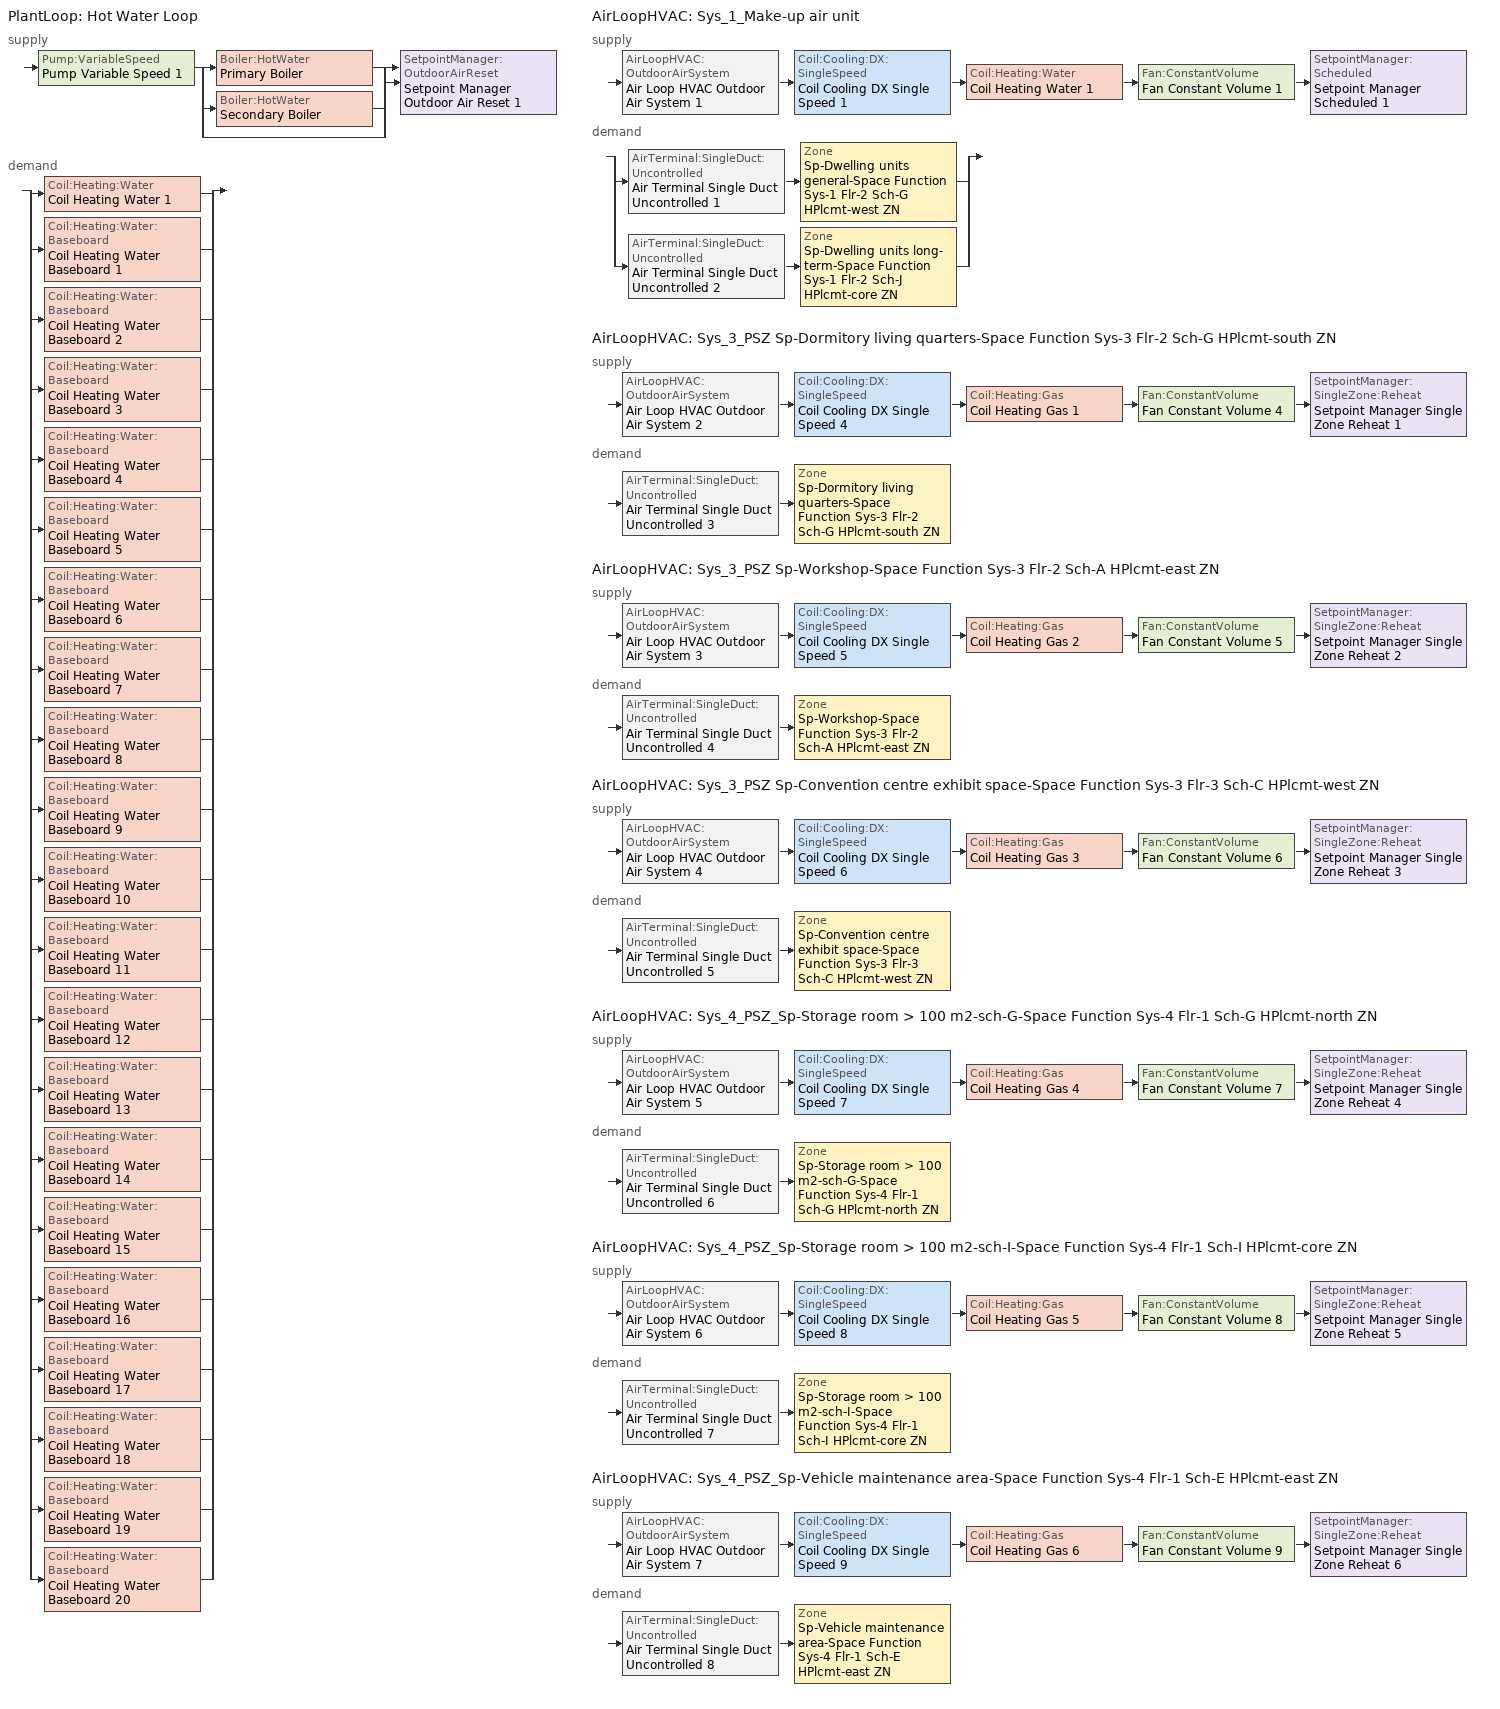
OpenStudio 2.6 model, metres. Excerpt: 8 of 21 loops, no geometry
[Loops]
PlantLoop 'Hot Water Loop'
 supply: Pump:VariableSpeed 'Pump Variable Speed 1' > split
  | Boiler:HotWater 'Primary Boiler'
  | Boiler:HotWater 'Secondary Boiler'
  | bypass
  join > SetpointManager:OutdoorAirReset 'Setpoint Manager Outdoor Air Reset 1'
 demand: split
  | Coil:Heating:Water 'Coil Heating Water 1'
  | Coil:Heating:Water:Baseboard 'Coil Heating Water Baseboard 1'
  | Coil:Heating:Water:Baseboard 'Coil Heating Water Baseboard 2'
  | Coil:Heating:Water:Baseboard 'Coil Heating Water Baseboard 3'
  | Coil:Heating:Water:Baseboard 'Coil Heating Water Baseboard 4'
  | Coil:Heating:Water:Baseboard 'Coil Heating Water Baseboard 5'
  | Coil:Heating:Water:Baseboard 'Coil Heating Water Baseboard 6'
  | Coil:Heating:Water:Baseboard 'Coil Heating Water Baseboard 7'
  | Coil:Heating:Water:Baseboard 'Coil Heating Water Baseboard 8'
  | Coil:Heating:Water:Baseboard 'Coil Heating Water Baseboard 9'
  | Coil:Heating:Water:Baseboard 'Coil Heating Water Baseboard 10'
  | Coil:Heating:Water:Baseboard 'Coil Heating Water Baseboard 11'
  | Coil:Heating:Water:Baseboard 'Coil Heating Water Baseboard 12'
  | Coil:Heating:Water:Baseboard 'Coil Heating Water Baseboard 13'
  | Coil:Heating:Water:Baseboard 'Coil Heating Water Baseboard 14'
  | Coil:Heating:Water:Baseboard 'Coil Heating Water Baseboard 15'
  | Coil:Heating:Water:Baseboard 'Coil Heating Water Baseboard 16'
  | Coil:Heating:Water:Baseboard 'Coil Heating Water Baseboard 17'
  | Coil:Heating:Water:Baseboard 'Coil Heating Water Baseboard 18'
  | Coil:Heating:Water:Baseboard 'Coil Heating Water Baseboard 19'
  | Coil:Heating:Water:Baseboard 'Coil Heating Water Baseboard 20'
AirLoopHVAC 'Sys_1_Make-up air unit'
 supply: AirLoopHVAC:OutdoorAirSystem 'Air Loop HVAC Outdoor Air System 1' > Coil:Cooling:DX:SingleSpeed 'Coil Cooling DX Single Speed 1' > Coil:Heating:Water 'Coil Heating Water 1' > Fan:ConstantVolume 'Fan Constant Volume 1' > SetpointManager:Scheduled 'Setpoint Manager Scheduled 1'
 demand: split
  | AirTerminal:SingleDuct:Uncontrolled 'Air Terminal Single Duct Uncontrolled 1' > Zone 'Sp-Dwelling units general-Space Function Sys-1 Flr-2 Sch-G HPlcmt-west ZN'
  | AirTerminal:SingleDuct:Uncontrolled 'Air Terminal Single Duct Uncontrolled 2' > Zone 'Sp-Dwelling units long-term-Space Function Sys-1 Flr-2 Sch-J HPlcmt-core ZN'
AirLoopHVAC 'Sys_3_PSZ Sp-Dormitory living quarters-Space Function Sys-3 Flr-2 Sch-G HPlcmt-south ZN'
 supply: AirLoopHVAC:OutdoorAirSystem 'Air Loop HVAC Outdoor Air System 2' > Coil:Cooling:DX:SingleSpeed 'Coil Cooling DX Single Speed 4' > Coil:Heating:Gas 'Coil Heating Gas 1' > Fan:ConstantVolume 'Fan Constant Volume 4' > SetpointManager:SingleZone:Reheat 'Setpoint Manager Single Zone Reheat 1'
 demand: AirTerminal:SingleDuct:Uncontrolled 'Air Terminal Single Duct Uncontrolled 3' > Zone 'Sp-Dormitory living quarters-Space Function Sys-3 Flr-2 Sch-G HPlcmt-south ZN'
AirLoopHVAC 'Sys_3_PSZ Sp-Workshop-Space Function Sys-3 Flr-2 Sch-A HPlcmt-east ZN'
 supply: AirLoopHVAC:OutdoorAirSystem 'Air Loop HVAC Outdoor Air System 3' > Coil:Cooling:DX:SingleSpeed 'Coil Cooling DX Single Speed 5' > Coil:Heating:Gas 'Coil Heating Gas 2' > Fan:ConstantVolume 'Fan Constant Volume 5' > SetpointManager:SingleZone:Reheat 'Setpoint Manager Single Zone Reheat 2'
 demand: AirTerminal:SingleDuct:Uncontrolled 'Air Terminal Single Duct Uncontrolled 4' > Zone 'Sp-Workshop-Space Function Sys-3 Flr-2 Sch-A HPlcmt-east ZN'
AirLoopHVAC 'Sys_3_PSZ Sp-Convention centre exhibit space-Space Function Sys-3 Flr-3 Sch-C HPlcmt-west ZN'
 supply: AirLoopHVAC:OutdoorAirSystem 'Air Loop HVAC Outdoor Air System 4' > Coil:Cooling:DX:SingleSpeed 'Coil Cooling DX Single Speed 6' > Coil:Heating:Gas 'Coil Heating Gas 3' > Fan:ConstantVolume 'Fan Constant Volume 6' > SetpointManager:SingleZone:Reheat 'Setpoint Manager Single Zone Reheat 3'
 demand: AirTerminal:SingleDuct:Uncontrolled 'Air Terminal Single Duct Uncontrolled 5' > Zone 'Sp-Convention centre exhibit space-Space Function Sys-3 Flr-3 Sch-C HPlcmt-west ZN'
AirLoopHVAC 'Sys_4_PSZ_Sp-Storage room > 100 m2-sch-G-Space Function Sys-4 Flr-1 Sch-G HPlcmt-north ZN'
 supply: AirLoopHVAC:OutdoorAirSystem 'Air Loop HVAC Outdoor Air System 5' > Coil:Cooling:DX:SingleSpeed 'Coil Cooling DX Single Speed 7' > Coil:Heating:Gas 'Coil Heating Gas 4' > Fan:ConstantVolume 'Fan Constant Volume 7' > SetpointManager:SingleZone:Reheat 'Setpoint Manager Single Zone Reheat 4'
 demand: AirTerminal:SingleDuct:Uncontrolled 'Air Terminal Single Duct Uncontrolled 6' > Zone 'Sp-Storage room > 100 m2-sch-G-Space Function Sys-4 Flr-1 Sch-G HPlcmt-north ZN'
AirLoopHVAC 'Sys_4_PSZ_Sp-Storage room > 100 m2-sch-I-Space Function Sys-4 Flr-1 Sch-I HPlcmt-core ZN'
 supply: AirLoopHVAC:OutdoorAirSystem 'Air Loop HVAC Outdoor Air System 6' > Coil:Cooling:DX:SingleSpeed 'Coil Cooling DX Single Speed 8' > Coil:Heating:Gas 'Coil Heating Gas 5' > Fan:ConstantVolume 'Fan Constant Volume 8' > SetpointManager:SingleZone:Reheat 'Setpoint Manager Single Zone Reheat 5'
 demand: AirTerminal:SingleDuct:Uncontrolled 'Air Terminal Single Duct Uncontrolled 7' > Zone 'Sp-Storage room > 100 m2-sch-I-Space Function Sys-4 Flr-1 Sch-I HPlcmt-core ZN'
AirLoopHVAC 'Sys_4_PSZ_Sp-Vehicle maintenance area-Space Function Sys-4 Flr-1 Sch-E HPlcmt-east ZN'
 supply: AirLoopHVAC:OutdoorAirSystem 'Air Loop HVAC Outdoor Air System 7' > Coil:Cooling:DX:SingleSpeed 'Coil Cooling DX Single Speed 9' > Coil:Heating:Gas 'Coil Heating Gas 6' > Fan:ConstantVolume 'Fan Constant Volume 9' > SetpointManager:SingleZone:Reheat 'Setpoint Manager Single Zone Reheat 6'
 demand: AirTerminal:SingleDuct:Uncontrolled 'Air Terminal Single Duct Uncontrolled 8' > Zone 'Sp-Vehicle maintenance area-Space Function Sys-4 Flr-1 Sch-E HPlcmt-east ZN'
[Sizing:Zone] Zone Cooling Design Supply Air Temperature Input Method=SupplyAirTemperature; Zone Cooling Design Supply Air Temperature {C}=13; Zone Cooling Design Supply Air Temperature Difference {deltaC}=11.11; Zone Heating Design Supply Air Temperature Input Method=SupplyAirTemperature; Zone Heating Design Supply Air Temperature {C}=43; Zone Heating Design Supply Air Temperature Difference {deltaC}=11.11; Zone Cooling Design Supply Air Humidity Ratio {kg-H2O/kg-air}=0.0085; Zone Heating Design Supply Air Humidity Ratio {kg-H2O/kg-air}=0.008; Zone Heating Sizing Factor=1.3; Zone Cooling Sizing Factor=1.1; Cooling Design Air Flow Method=DesignDay; Heating Design Air Flow Method=DesignDay; Account for Dedicated Outdoor Air System=No; Dedicated Outdoor Air System Control Strategy=NeutralSupplyAir; Dedicated Outdoor Air Low Setpoint Temperature for Design {C}=autosize; Dedicated Outdoor Air High Setpoint Temperature for Design {C}=autosize
Sp-Dwelling units general-Space Function Sys-1 Flr-2 Sch-G HPlcmt-west ZN; Sp-Dwelling units long-term-Space Function Sys-1 Flr-2 Sch-J HPlcmt-core ZN; Sp-Dormitory living quarters-Space Function Sys-3 Flr-2 Sch-G HPlcmt-south ZN; Sp-Workshop-Space Function Sys-3 Flr-2 Sch-A HPlcmt-east ZN; Sp-Convention centre exhibit space-Space Function Sys-3 Flr-3 Sch-C HPlcmt-west ZN; Sp-Storage room > 100 m2-sch-G-Space Function Sys-4 Flr-1 Sch-G HPlcmt-north ZN; Sp-Storage room > 100 m2-sch-I-Space Function Sys-4 Flr-1 Sch-I HPlcmt-core ZN; Sp-Vehicle maintenance area-Space Function Sys-4 Flr-1 Sch-E HPlcmt-east ZN
[Zone equipment]
Sp-Dwelling units general-Space Function Sys-1 Flr-2 Sch-G HPlcmt-west ZN: Sp-Dwelling units general-Space Function Sys-1 Flr-2 Sch-G HPlcmt-west ZN PTAC, Zone HVAC Baseboard Convective Water 1, Air Terminal Single Duct Uncontrolled 1
Sp-Dwelling units long-term-Space Function Sys-1 Flr-2 Sch-J HPlcmt-core ZN: Sp-Dwelling units long-term-Space Function Sys-1 Flr-2 Sch-J HPlcmt-core ZN PTAC, Zone HVAC Baseboard Convective Water 2, Air Terminal Single Duct Uncontrolled 2
Sp-Dormitory living quarters-Space Function Sys-3 Flr-2 Sch-G HPlcmt-south ZN: Air Terminal Single Duct Uncontrolled 3, Zone HVAC Baseboard Convective Water 3
Sp-Workshop-Space Function Sys-3 Flr-2 Sch-A HPlcmt-east ZN: Air Terminal Single Duct Uncontrolled 4, Zone HVAC Baseboard Convective Water 4
Sp-Convention centre exhibit space-Space Function Sys-3 Flr-3 Sch-C HPlcmt-west ZN: Air Terminal Single Duct Uncontrolled 5, Zone HVAC Baseboard Convective Water 5
Sp-Storage room > 100 m2-sch-G-Space Function Sys-4 Flr-1 Sch-G HPlcmt-north ZN: Air Terminal Single Duct Uncontrolled 6, Zone HVAC Baseboard Convective Water 6
Sp-Storage room > 100 m2-sch-I-Space Function Sys-4 Flr-1 Sch-I HPlcmt-core ZN: Air Terminal Single Duct Uncontrolled 7, Zone HVAC Baseboard Convective Water 7
Sp-Vehicle maintenance area-Space Function Sys-4 Flr-1 Sch-E HPlcmt-east ZN: Air Terminal Single Duct Uncontrolled 8, Zone HVAC Baseboard Convective Water 8
[PlantLoop]
Hot Water Loop: Fluid Type=Water; Glycol Concentration=0; Plant Loop Volume {m3}=Autocalculate; Load Distribution Scheme=Optimal
[Sizing:Plant]
Hot Water Loop: Loop Type=Heating; Design Loop Exit Temperature {C}=82; Loop Design Temperature Difference {deltaC}=16; Sizing Option=NonCoincident; Zone Timesteps in Averaging Window=1; Coincident Sizing Factor Mode=None
[Pump:VariableSpeed]
Pump Variable Speed 1: Pump Control Type=Intermittent; Skin Loss Radiative Fraction=0.5; Design Power Sizing Method=PowerPerFlowPerPressure; Design Electric Power per Unit Flow Rate {W/(m3/s)}=348701.1; Design Shaft Power per Unit Flow Rate per Unit Head {W-s/m3-Pa}=1.28205; Design Minimum Flow Rate Fraction=0
[Boiler:HotWater] Fuel Type=NaturalGas; Water Outlet Upper Temperature Limit {C}=99; Boiler Flow Mode=ConstantFlow; Parasitic Electric Load {W}=0; Sizing Factor=1
Primary Boiler; Secondary Boiler
[SetpointManager:OutdoorAirReset]
Setpoint Manager Outdoor Air Reset 1: Control Variable=Temperature; Setpoint at Outdoor Low Temperature {C}=82; Outdoor Low Temperature {C}=-16; Setpoint at Outdoor High Temperature {C}=60; Outdoor High Temperature {C}=0
[AirLoopHVAC] Availability Schedule=Always On Discrete; Design Supply Air Flow Rate {m3/s}=AutoSize
Sys_1_Make-up air unit; Sys_3_PSZ Sp-Dormitory living quarters-Space Function Sys-3 Flr-2 Sch-G HPlcmt-south ZN; Sys_3_PSZ Sp-Workshop-Space Function Sys-3 Flr-2 Sch-A HPlcmt-east ZN; Sys_3_PSZ Sp-Convention centre exhibit space-Space Function Sys-3 Flr-3 Sch-C HPlcmt-west ZN; Sys_4_PSZ_Sp-Storage room > 100 m2-sch-G-Space Function Sys-4 Flr-1 Sch-G HPlcmt-north ZN; Sys_4_PSZ_Sp-Storage room > 100 m2-sch-I-Space Function Sys-4 Flr-1 Sch-I HPlcmt-core ZN; Sys_4_PSZ_Sp-Vehicle maintenance area-Space Function Sys-4 Flr-1 Sch-E HPlcmt-east ZN
[Sizing:System] Design Outdoor Air Flow Rate {m3/s}=Autosize; Minimum System Air Flow Ratio=1; Preheat Design Temperature {C}=7; Preheat Design Humidity Ratio {kg-H2O/kg-Air}=0.008; Precool Design Temperature {C}=13; Precool Design Humidity Ratio {kg-H2O/kg-Air}=0.008; Central Cooling Design Supply Air Temperature {C}=13; Central Heating Design Supply Air Temperature {C}=43; Sizing Option=NonCoincident; Central Cooling Design Supply Air Humidity Ratio {kg-H2O/kg-Air}=0.0085; Central Heating Design Supply Air Humidity Ratio {kg-H2O/kg-Air}=0.008; Cooling Design Air Flow Method=DesignDay; Cooling Design Air Flow Rate {m3/s}=0; Heating Design Air Flow Method=DesignDay; Heating Design Air Flow Rate {m3/s}=0; System Outdoor Air Method=ZoneSum; Zone Maximum Outdoor Air Fraction=1; Cooling Supply Air Flow Rate Per Floor Area {m3/s-m2}=0.00996765; Cooling Fraction of Autosized Cooling Supply Air Flow Rate=1; Cooling Supply Air Flow Rate Per Unit Cooling Capacity {m3/s-W}=3.94755e-05; Heating Supply Air Flow Rate Per Floor Area {m3/s-m2}=0.00996765; Heating Fraction of Autosized Heating Supply Air Flow Rate=1; Heating Fraction of Autosized Cooling Supply Air Flow Rate=1; Heating Supply Air Flow Rate Per Unit Heating Capacity {m3/s-W}=3.15882e-05; Cooling Design Capacity Method=CoolingDesignCapacity; Cooling Design Capacity {W}=autosize; Cooling Design Capacity Per Floor Area {W/m2}=234.7; Fraction of Autosized Cooling Design Capacity=1; Heating Design Capacity Method=HeatingDesignCapacity; Heating Design Capacity {W}=autosize; Heating Design Capacity Per Floor Area {W/m2}=157; Fraction of Autosized Heating Design Capacity=1; Central Cooling Capacity Control Method=OnOff
Name | Type of Load to Size On | 100% Outdoor Air in Cooling | 100% Outdoor Air in Heating
Sys_1_Make-up air unit | VentilationRequirement | Yes | Yes
Sys_3_PSZ Sp-Dormitory living quarters-Space Function Sys-3 Flr-2 Sch-G HPlcmt-south ZN; Sys_3_PSZ Sp-Workshop-Space Function Sys-3 Flr-2 Sch-A HPlcmt-east ZN; Sys_3_PSZ Sp-Convention centre exhibit space-Space Function Sys-3 Flr-3 Sch-C HPlcmt-west ZN; Sys_4_PSZ_Sp-Storage room > 100 m2-sch-G-Space Function Sys-4 Flr-1 Sch-G HPlcmt-north ZN; Sys_4_PSZ_Sp-Storage room > 100 m2-sch-I-Space Function Sys-4 Flr-1 Sch-I HPlcmt-core ZN; Sys_4_PSZ_Sp-Vehicle maintenance area-Space Function Sys-4 Flr-1 Sch-E HPlcmt-east ZN | Sensible | No | No
[Fan:ConstantVolume] Availability Schedule=Always On Discrete; Maximum Flow Rate {m3/s}=AutoSize
Name | Pressure Rise {Pa}
Fan Constant Volume 1; Fan Constant Volume 4; Fan Constant Volume 5; Fan Constant Volume 6; Fan Constant Volume 7; Fan Constant Volume 8; Fan Constant Volume 9
Fan Constant Volume 2; Fan Constant Volume 3 | 640
[Coil:Heating:Water]
Coil Heating Water 1: Availability Schedule=Always On Discrete
[Coil:Cooling:DX:SingleSpeed] Availability Schedule=Always On Discrete; Rated Total Cooling Capacity {W}=autosize; Rated Sensible Heat Ratio=autosize; Rated COP {W/W}=3; Rated Air Flow Rate {m3/s}=autosize; Rated Evaporator Fan Power Per Volume Flow Rate {W/(m3/s)}=773.3; Condenser Type=AirCooled; Evaporative Condenser Effectiveness=0; Evaporative Condenser Air Flow Rate {m3/s}=Autosize; Evaporative Condenser Pump Rated Power Consumption {W}=Autosize; Crankcase Heater Capacity {W}=0; Maximum Outdoor Dry-Bulb Temperature for Crankcase Heater Operation {C}=0; Basin Heater Capacity {W/K}=0; Basin Heater Setpoint Temperature {C}=10
Name | Total Cooling Capacity Function of Temperature Curve | Total Cooling Capacity Function of Flow Fraction Curve | Energy Input Ratio Function of Temperature Curve | Energy Input Ratio Function of Flow Fraction Curve | Part Load Fraction Correlation Curve
Coil Cooling DX Single Speed 1 | Curve Biquadratic 1 | Curve Quadratic 1 | Curve Biquadratic 2 | Curve Quadratic 2 | Curve Cubic 1
Coil Cooling DX Single Speed 2 | Curve Biquadratic 3 | Curve Quadratic 3 | Curve Biquadratic 4 | Curve Quadratic 4 | Curve Cubic 2
Coil Cooling DX Single Speed 3 | Curve Biquadratic 5 | Curve Quadratic 5 | Curve Biquadratic 6 | Curve Quadratic 6 | Curve Cubic 3
Coil Cooling DX Single Speed 4 | Curve Biquadratic 7 | Curve Quadratic 7 | Curve Biquadratic 8 | Curve Quadratic 8 | Curve Quadratic 9
Coil Cooling DX Single Speed 5 | Curve Biquadratic 9 | Curve Quadratic 10 | Curve Biquadratic 10 | Curve Quadratic 11 | Curve Quadratic 12
Coil Cooling DX Single Speed 6 | Curve Biquadratic 11 | Curve Quadratic 13 | Curve Biquadratic 12 | Curve Quadratic 14 | Curve Quadratic 15
Coil Cooling DX Single Speed 7 | Curve Biquadratic 13 | Curve Quadratic 16 | Curve Biquadratic 14 | Curve Quadratic 17 | Curve Cubic 4
Coil Cooling DX Single Speed 8 | Curve Biquadratic 15 | Curve Quadratic 18 | Curve Biquadratic 16 | Curve Quadratic 19 | Curve Cubic 5
Coil Cooling DX Single Speed 9 | Curve Biquadratic 17 | Curve Quadratic 20 | Curve Biquadratic 18 | Curve Quadratic 21 | Curve Cubic 6
[Controller:OutdoorAir] Minimum Outdoor Air Flow Rate {m3/s}=autosize; Maximum Outdoor Air Flow Rate {m3/s}=Autosize; Economizer Control Type=NoEconomizer; Economizer Control Action Type=ModulateFlow; Economizer Maximum Limit Dry-Bulb Temperature {C}=28; Economizer Maximum Limit Enthalpy {J/kg}=64000; Economizer Minimum Limit Dry-Bulb Temperature {C}=-100; Lockout Type=NoLockout; Minimum Limit Type=FixedMinimum; High Humidity Control=No; Heat Recovery Bypass Control Type=BypassWhenWithinEconomizerLimits
Name | Controller Mechanical Ventilation
Controller Outdoor Air 1 | Controller Mechanical Ventilation 1
Controller Outdoor Air 2 | Controller Mechanical Ventilation 2
Controller Outdoor Air 3 | Controller Mechanical Ventilation 3
Controller Outdoor Air 4 | Controller Mechanical Ventilation 4
Controller Outdoor Air 5 | Controller Mechanical Ventilation 5
Controller Outdoor Air 6 | Controller Mechanical Ventilation 6
Controller Outdoor Air 7 | Controller Mechanical Ventilation 7
[Controller:MechanicalVentilation] Availability Schedule=Always On Discrete; System Outdoor Air Method=ZoneSum
Controller Mechanical Ventilation 1; Controller Mechanical Ventilation 2; Controller Mechanical Ventilation 3; Controller Mechanical Ventilation 4; Controller Mechanical Ventilation 5; Controller Mechanical Ventilation 6; Controller Mechanical Ventilation 7
[AirLoopHVAC:OutdoorAirSystem]
Name | Controller
Air Loop HVAC Outdoor Air System 1 | Controller Outdoor Air 1
Air Loop HVAC Outdoor Air System 2 | Controller Outdoor Air 2
Air Loop HVAC Outdoor Air System 3 | Controller Outdoor Air 3
Air Loop HVAC Outdoor Air System 4 | Controller Outdoor Air 4
Air Loop HVAC Outdoor Air System 5 | Controller Outdoor Air 5
Air Loop HVAC Outdoor Air System 6 | Controller Outdoor Air 6
Air Loop HVAC Outdoor Air System 7 | Controller Outdoor Air 7
[Controller:WaterCoil]
Controller Water Coil 1: Water Coil=Coil Heating Water 1; Action=Normal; Minimum Actuated Flow {m3/s}=0
[SetpointManager:Scheduled]
Setpoint Manager Scheduled 1: Control Variable=Temperature; Schedule=Makeup-Air Unit Supply Air Temp
[Coil:Heating:Electric] Availability Schedule=ON_OFF_ALWAYS_OFF
Coil Heating Electric 1; Coil Heating Electric 2
[ZoneHVAC:PackagedTerminalAirConditioner] Availability Schedule=Always On Discrete; Supply Air Flow Rate During Cooling Operation {m3/s}=Autosize; Supply Air Flow Rate During Heating Operation {m3/s}=Autosize; Supply Air Flow Rate When No Cooling or Heating is Needed {m3/s}=Autosize; Outdoor Air Flow Rate During Cooling Operation {m3/s}=Autosize; Outdoor Air Flow Rate During Heating Operation {m3/s}=Autosize; Outdoor Air Flow Rate When No Cooling or Heating is Needed {m3/s}=Autosize; Fan Placement=DrawThrough
Name | Supply Air Fan | Heating Coil | Cooling Coil
Sp-Dwelling units general-Space Function Sys-1 Flr-2 Sch-G HPlcmt-west ZN PTAC | Fan Constant Volume 2 | Coil Heating Electric 1 | Coil Cooling DX Single Speed 2
Sp-Dwelling units long-term-Space Function Sys-1 Flr-2 Sch-J HPlcmt-core ZN PTAC | Fan Constant Volume 3 | Coil Heating Electric 2 | Coil Cooling DX Single Speed 3
[Coil:Heating:Water:Baseboard] Heating Design Capacity Method=HeatingDesignCapacity; Heating Design Capacity {W}=autosize; Heating Design Capacity Per Floor Area {W/m2}=0; Fraction of Autosized Heating Design Capacity=0.8
Coil Heating Water Baseboard 1; Coil Heating Water Baseboard 2; Coil Heating Water Baseboard 3; Coil Heating Water Baseboard 4; Coil Heating Water Baseboard 5; Coil Heating Water Baseboard 6; Coil Heating Water Baseboard 7; Coil Heating Water Baseboard 8; Coil Heating Water Baseboard 9; Coil Heating Water Baseboard 10; Coil Heating Water Baseboard 11; Coil Heating Water Baseboard 12; Coil Heating Water Baseboard 13; Coil Heating Water Baseboard 14; Coil Heating Water Baseboard 15; Coil Heating Water Baseboard 16; Coil Heating Water Baseboard 17; Coil Heating Water Baseboard 18; Coil Heating Water Baseboard 19; Coil Heating Water Baseboard 20
[ZoneHVAC:Baseboard:Convective:Water] Availability Schedule=Always On Discrete
Name | Heating Coil
Zone HVAC Baseboard Convective Water 1 | Coil Heating Water Baseboard 1
Zone HVAC Baseboard Convective Water 2 | Coil Heating Water Baseboard 2
Zone HVAC Baseboard Convective Water 3 | Coil Heating Water Baseboard 3
Zone HVAC Baseboard Convective Water 4 | Coil Heating Water Baseboard 4
Zone HVAC Baseboard Convective Water 5 | Coil Heating Water Baseboard 5
Zone HVAC Baseboard Convective Water 6 | Coil Heating Water Baseboard 6
Zone HVAC Baseboard Convective Water 7 | Coil Heating Water Baseboard 7
Zone HVAC Baseboard Convective Water 8 | Coil Heating Water Baseboard 8
Zone HVAC Baseboard Convective Water 9 | Coil Heating Water Baseboard 9
Zone HVAC Baseboard Convective Water 10 | Coil Heating Water Baseboard 10
Zone HVAC Baseboard Convective Water 11 | Coil Heating Water Baseboard 11
Zone HVAC Baseboard Convective Water 12 | Coil Heating Water Baseboard 12
Zone HVAC Baseboard Convective Water 13 | Coil Heating Water Baseboard 13
Zone HVAC Baseboard Convective Water 14 | Coil Heating Water Baseboard 14
Zone HVAC Baseboard Convective Water 15 | Coil Heating Water Baseboard 15
Zone HVAC Baseboard Convective Water 16 | Coil Heating Water Baseboard 16
Zone HVAC Baseboard Convective Water 17 | Coil Heating Water Baseboard 17
Zone HVAC Baseboard Convective Water 18 | Coil Heating Water Baseboard 18
Zone HVAC Baseboard Convective Water 19 | Coil Heating Water Baseboard 19
Zone HVAC Baseboard Convective Water 20 | Coil Heating Water Baseboard 20
[AirTerminal:SingleDuct:Uncontrolled] Availability Schedule=Always On Discrete; Maximum Air Flow Rate {m3/s}=AutoSize
Air Terminal Single Duct Uncontrolled 1; Air Terminal Single Duct Uncontrolled 2; Air Terminal Single Duct Uncontrolled 3; Air Terminal Single Duct Uncontrolled 4; Air Terminal Single Duct Uncontrolled 5; Air Terminal Single Duct Uncontrolled 6; Air Terminal Single Duct Uncontrolled 7; Air Terminal Single Duct Uncontrolled 8
[Coil:Heating:Gas] Availability Schedule=Always On Discrete; Gas Burner Efficiency=0.8; Nominal Capacity {W}=AutoSize; Parasitic Electric Load {W}=0; Parasitic Gas Load {W}=0
Coil Heating Gas 1; Coil Heating Gas 2; Coil Heating Gas 3; Coil Heating Gas 4; Coil Heating Gas 5; Coil Heating Gas 6
[SetpointManager:SingleZone:Reheat] Minimum Supply Air Temperature {C}=13; Maximum Supply Air Temperature {C}=43
Name | Control Zone
Setpoint Manager Single Zone Reheat 1 | Sp-Dormitory living quarters-Space Function Sys-3 Flr-2 Sch-G HPlcmt-south ZN
Setpoint Manager Single Zone Reheat 2 | Sp-Workshop-Space Function Sys-3 Flr-2 Sch-A HPlcmt-east ZN
Setpoint Manager Single Zone Reheat 3 | Sp-Convention centre exhibit space-Space Function Sys-3 Flr-3 Sch-C HPlcmt-west ZN
Setpoint Manager Single Zone Reheat 4 | Sp-Storage room > 100 m2-sch-G-Space Function Sys-4 Flr-1 Sch-G HPlcmt-north ZN
Setpoint Manager Single Zone Reheat 5 | Sp-Storage room > 100 m2-sch-I-Space Function Sys-4 Flr-1 Sch-I HPlcmt-core ZN
Setpoint Manager Single Zone Reheat 6 | Sp-Vehicle maintenance area-Space Function Sys-4 Flr-1 Sch-E HPlcmt-east ZN
[Schedule:Ruleset]
Name | Default Day Schedule
ON_OFF_ALWAYS_OFF | Schedule Day 3
Makeup-Air Unit Supply Air Temp | Makeup Air Unit Supply Air Temp Default
[Schedule:Day]
Schedule Day 3; wkdON_OFF_ALWAYS_OFF 1; satON_OFF_ALWAYS_OFF 1; sunON_OFF_ALWAYS_OFF 1: 1, 0, 0, 2, 0, 0, 3, 0, 0, 4, 0, 0, 5, 0, 0, 6, 0, 0, 7, 0, 0, 8, 0, 0, 9, 0, 0, 10, 0, 0, 11, 0, 0, 12, 0, 0, 13, 0, 0, 14, 0, 0, 15, 0, 0, 16, 0, 0, 17, 0, 0, 18, 0, 0, 19, 0, 0, 20, 0, 0, 21, 0, 0, 22, 0, 0, 23, 0, 0, 24, 0, 0
Makeup Air Unit Supply Air Temp Default: 24, 0, 20
[Schedule:Rule] Schedule Ruleset=ON_OFF_ALWAYS_OFF; Date Specification Type=DateRange; Start Month=1; Start Day=1; End Month=12; End Day=31
Name | Rule Order | Day Schedule | Apply Sunday | Apply Monday | Apply Tuesday | Apply Wednesday | Apply Thursday | Apply Friday | Apply Saturday
wkdON_OFF_ALWAYS_OFF rule | 2 | wkdON_OFF_ALWAYS_OFF 1 | No | Yes | Yes | Yes | Yes | Yes | No
satON_OFF_ALWAYS_OFFrule | 1 | satON_OFF_ALWAYS_OFF 1 | No | No | No | No | No | No | Yes
sunON_OFF_ALWAYS_OFFrule | 0 | sunON_OFF_ALWAYS_OFF 1 | Yes | No | No | No | No | No | No
[Schedule:Constant]
Always On Discrete: Value=1
[Curve:Biquadratic] Maximum Value of y=46
Name | Coefficient1 Constant | Coefficient2 x | Coefficient3 x**2 | Coefficient4 y | Coefficient5 y**2 | Coefficient6 x*y | Minimum Value of x | Maximum Value of x | Minimum Value of y
Curve Biquadratic 1; Curve Biquadratic 3; Curve Biquadratic 5; Curve Biquadratic 13; Curve Biquadratic 15; Curve Biquadratic 17 | 0.867905 | 0.0142459 | 0.000554364 | -0.00755748 | 3.3048e-05 | -0.000191808 | 13 | 24 | 24
Curve Biquadratic 2; Curve Biquadratic 4; Curve Biquadratic 6; Curve Biquadratic 14; Curve Biquadratic 16; Curve Biquadratic 18 | 0.116936 | 0.0284933 | -0.000411156 | 0.0214108 | 0.000161028 | -0.000679104 | 13 | 24 | 24
Curve Biquadratic 7; Curve Biquadratic 9; Curve Biquadratic 11 | 0.942588 | 0.00954335 | 0.00068377 | -0.0110427 | 5.249e-06 | -9.72e-06 | 17 | 22 | 13
Curve Biquadratic 8; Curve Biquadratic 10; Curve Biquadratic 12 | 0.342414 | 0.034885 | -0.0006237 | 0.00497722 | 0.000437951 | -0.000728028 | 17 | 22 | 13
[Curve:Quadratic]
Name | Coefficient1 Constant | Coefficient2 x | Coefficient3 x**2 | Minimum Value of x | Maximum Value of x
Curve Quadratic 1; Curve Quadratic 2; Curve Quadratic 3; Curve Quadratic 4; Curve Quadratic 5; Curve Quadratic 6; Curve Quadratic 16; Curve Quadratic 17; Curve Quadratic 18; Curve Quadratic 19; Curve Quadratic 20; Curve Quadratic 21 | 1 | 0 | 0 | 0 | 1
Curve Quadratic 7; Curve Quadratic 10; Curve Quadratic 13 | 0.8 | 0.2 | 0 | 0.5 | 1.5
Curve Quadratic 8; Curve Quadratic 11; Curve Quadratic 14 | 1.1552 | -0.1808 | 0.0256 | 0.5 | 1.5
Curve Quadratic 9; Curve Quadratic 12; Curve Quadratic 15 | 0.85 | 0.15 | 0 | 0 | 1
[Curve:Cubic] Coefficient1 Constant=0.0277; Coefficient2 x=4.9151; Coefficient3 x**2=-8.184; Coefficient4 x**3=4.2702; Minimum Value of x=0.7; Maximum Value of x=1
Curve Cubic 1; Curve Cubic 2; Curve Cubic 3; Curve Cubic 4; Curve Cubic 5; Curve Cubic 6
